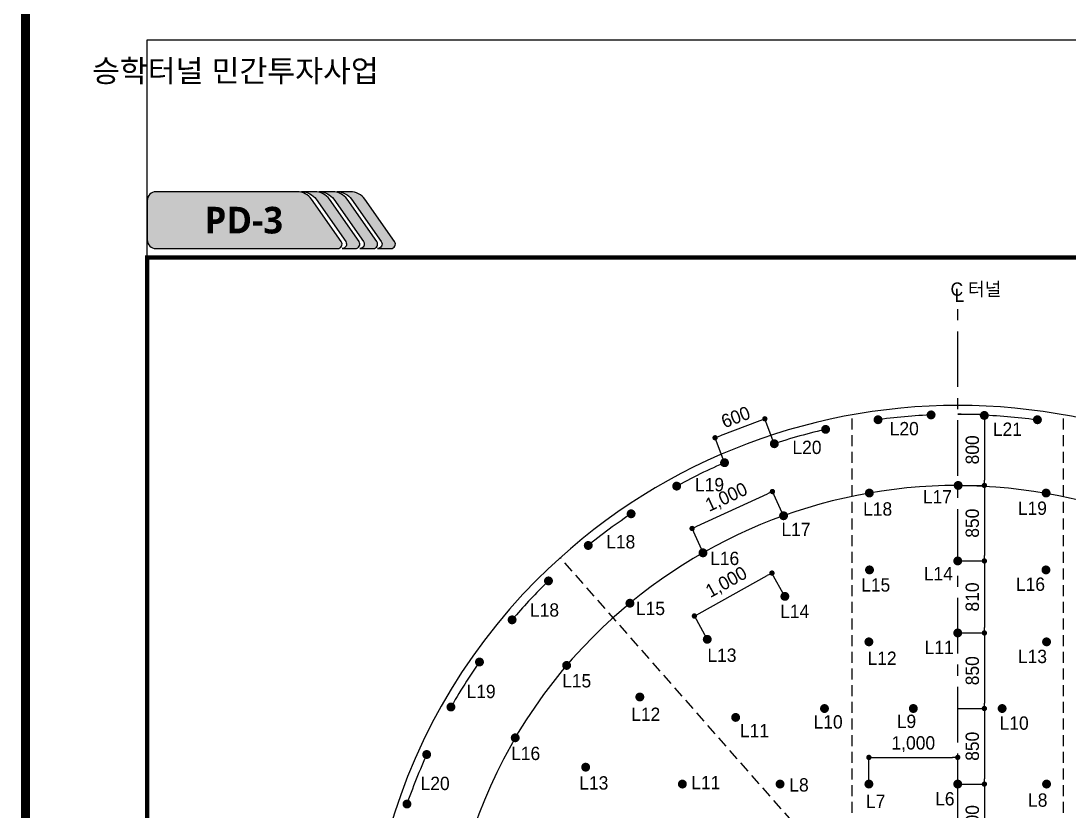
# Model space of a CAD drawing. Extents: x -689 to 317106, y 182884 to 219577.
# Drawn here: x 108056 to 119855, y 202357 to 211245 of the extents above; entities that cross this region are included whole.
import ezdxf
from ezdxf.enums import TextEntityAlignment as Align

# ---------------------------------------------------------------- set-up
doc = ezdxf.new("R2010")
doc.units = 0
doc.header["$LTSCALE"] = 500
doc.header["$MEASUREMENT"] = 0
doc.linetypes.add('A-CENTR01', pattern=[2, 1.25, -0.25, 0.25, -0.25])
doc.linetypes.add('HIDDEN', pattern=[0.375, 0.25, -0.125])
doc.layers.get('DEFPOINTS').update_dxf_attribs({"color": 55})
for name, color, linetype, true_color in [('0-100', 7, 'Continuous', 0x646464), ('0-251', 7, 'Continuous', 0x6e6e6e), ('0-252', 7, 'Continuous', 0xa0a0a0), ('0-253', 7, 'Continuous', 0xcfcfcf)]:
    doc.layers.add(name, color=color, linetype=linetype, true_color=true_color)
doc.layers.add('0-21', color=21, linetype='Continuous', plot=False)
for name, color, linetype in [('A-DIM01', 1, 'Continuous'), ('CS-CNTL', 1, 'A-CENTR01'), ('CS-EXCV', 3, 'CFZ008'), ('CS-TEXT', 7, 'Continuous'), ('CUT-BOD-LIN', 6, 'HIDDEN'), ('CX-BORD-LIN1', 7, 'Continuous'), ('CZ-TEX0', 7, 'Continuous'), ('CZ-TEX1', 7, 'Continuous'), ('CZ-TEX2', 7, 'Continuous'), ('CZ-TEX3', 7, 'Continuous'), ('TU-HOLE-LIN1', 1, 'Continuous'), ('발파공(외곽)', 6, 'Continuous'), ('발파공(전열)', 2, 'Continuous'), ('발파공(확대)', 7, 'Continuous')]:
    doc.layers.add(name, color=color, linetype=linetype)
doc.layers.add('CZ-TEX-255', color=7, linetype='Continuous', lineweight=5, true_color=0xffffff)
doc.styles.get("Standard").update_dxf_attribs({"font": ''})
doc.styles.add('STYLE1', font='')
doc.styles.add('TB_BTXT', font='')
doc.styles.add('TB_TEXT', font='')
doc.styles.add('돋움체', font='')
doc.styles.add('맑은고딕(굵게)', font='malgunbd.ttf')
doc.styles.get('Standard').set_extended_font_data('Dotum')
doc.styles.get('STYLE1').set_extended_font_data('Dotum')
doc.styles.get('TB_BTXT').set_extended_font_data('Dotum')
doc.styles.get('TB_TEXT').set_extended_font_data('Dotum')
doc.styles.get('돋움체').set_extended_font_data('Dotum')
doc.linetypes.add('CFZ008', pattern='A,0.9,-0.2,[106,KHCLINE.shx,S=0.00606,R=180,X=0,Y=0],0.9', length=2)
doc.linetypes.add('E-DIGLN01', pattern='A,0.9,-0.2,[19,kscals.shx,S=0.1,R=180,X=0,Y=0],0.9', length=2)
doc.dimstyles.new('D_50', dxfattribs={"dimscale": 50, "dimtxt": 3, "dimasz": 1.2, "dimexe": 0, "dimexo": 0, "dimgap": 1.2, "dimtad": 1, "dimdec": 0, "dimrnd": 0.0005, "dimdsep": 46, "dimlunit": 6, "dimtxsty": '돋움체', "dimblk": 'DOT', "dimcen": 0.09, "dimclrd": 1, "dimclre": 1, "dimclrt": 1, "dimaunit": 1, "dimadec": 0, "dimazin": 0, "dimtfac": 1, "dimtdec": 0, "dimtix": 1, "dimtmove": 2, "dimatfit": 0, "dimfxl": 1, "dimtvp": 2, "dimtolj": 1, "dimtzin": 0, "dimlwd": -1, "dimlwe": -1, "dimarcsym": 0})

# ---------------------------------------------------------------- blocks, each defined once
blk = doc.blocks.new('_Dot')
at = {"color": 0, "linetype": 'ByBlock', "lineweight": -2}
blk.add_line((-0.5, 0), (-1, 0), dxfattribs=at)
at = {"color": 0, "linetype": 'ByBlock', "const_width": 0.5}
blk.add_lwpolyline([(-0.25, 0, 1), (0.25, 0, 1)], format="xyb", close=True, dxfattribs=at)
blk = doc.blocks.new('*D465')
at = {"layer": 'A-DIM01', "color": 1, "ltscale": 10, "transparency": 16777216}
for p, q in [((118601.5818828861, 206820.3630072789), (118901.5818828832, 206820.3630072789)), ((118901.5818828832, 206760.3630072789), (118901.5818828832, 206080.3630072789)), ((118601.5818828861, 206020.3630072789), (118901.5818828832, 206020.3630072789))]:
    blk.add_line(p, q, dxfattribs=at)
at = {"layer": 'DEFPOINTS', "color": 0, "ltscale": 10, "transparency": 16777216}
for p in [(118601.5818828861, 206820.3630072789), (118601.5818828861, 206020.3630072789), (118901.5818828832, 206020.3630072789)]:
    blk.add_point(p, dxfattribs=at)
at = {"layer": 'A-DIM01', "color": 1, "ltscale": 10, "transparency": 16777216, "xscale": 60, "yscale": 60, "zscale": 60}
for p, rotation in [((118901.5818828832, 206820.3630072789), 90), ((118901.5818828832, 206020.3630072789), 270)]:
    blk.add_blockref('_Dot', p, dxfattribs=dict(at, rotation=rotation))
at = {"layer": 'A-DIM01', "color": 1, "ltscale": 10, "transparency": 16777216, "insert": (118766.4801189755, 206420.3630072788), "char_height": 150, "attachment_point": 5, "rotation": 90, "style": '돋움체'}
blk.add_mtext('\\A1;800', dxfattribs=at)
blk = doc.blocks.new('*D466')
at = {"layer": 'A-DIM01', "color": 1, "ltscale": 10, "transparency": 16777216}
for p, q in [((116374.0577073411, 206748.123590971), (115926.0430381903, 206577.6270744642)), ((116536.8368331948, 206489.0812079781), (116430.134285834, 206769.4641004431)), ((115976.6690070582, 206275.9036725271), (115869.9664596974, 206556.2865649921))]:
    blk.add_line(p, q, dxfattribs=at)
at = {"layer": 'DEFPOINTS', "color": 0, "ltscale": 10, "transparency": 16777216}
for p in [(115869.9664596974, 206556.2865649921), (116536.8368331948, 206489.0812079781), (115976.6690070582, 206275.9036725271)]:
    blk.add_point(p, dxfattribs=at)
at = {"layer": 'A-DIM01', "color": 1, "ltscale": 10, "transparency": 16777216, "xscale": 60, "yscale": 60, "zscale": 60}
for p, rotation in [((116430.134285834, 206769.4641004431), 20.83482891385239), ((115869.9664596974, 206556.2865649921), 200.8348289138523)]:
    blk.add_blockref('_Dot', p, dxfattribs=dict(at, rotation=rotation))
at = {"layer": 'A-DIM01', "color": 1, "ltscale": 10, "transparency": 16777216, "insert": (116101.9980315595, 206789.142743856), "char_height": 150, "attachment_point": 5, "rotation": 20.83482891385237, "style": '돋움체'}
blk.add_mtext('\\A1;600', dxfattribs=at)
blk = doc.blocks.new('*D467')
at = {"layer": 'A-DIM01', "color": 1, "ltscale": 10, "transparency": 16777216}
for p, q in [((115665.9607388921, 205560.7542817461), (116461.1269518086, 205926.430299947)), ((116640.9822594518, 205678.9387479451), (116515.6389928722, 205951.498953263)), ((115736.791964408, 205263.1254231123), (115611.4486978284, 205535.6856284302))]:
    blk.add_line(p, q, dxfattribs=at)
at = {"layer": 'DEFPOINTS', "color": 0, "ltscale": 10, "transparency": 16777216}
for p in [(116515.6389928722, 205951.498953263), (116640.9822594518, 205678.9387479451), (115736.791964408, 205263.1254231123)]:
    blk.add_point(p, dxfattribs=at)
at = {"layer": 'A-DIM01', "color": 1, "ltscale": 10, "transparency": 16777216, "xscale": 60, "yscale": 60, "zscale": 60}
for p, rotation in [((116515.6389928722, 205951.498953263), 24.69645668664112), ((115611.4486978284, 205535.6856284302), 204.6964566866411)]:
    blk.add_blockref('_Dot', p, dxfattribs=dict(at, rotation=rotation))
at = {"layer": 'A-DIM01', "color": 1, "ltscale": 10, "transparency": 16777216, "insert": (116001.0592915628, 205879.4655872291), "char_height": 150, "attachment_point": 5, "rotation": 24.696456686641117, "style": '돋움체'}
blk.add_mtext('\\A1;1,000', dxfattribs=at)
blk = doc.blocks.new('*D468')
at = {"layer": 'A-DIM01', "color": 1, "ltscale": 10, "transparency": 16777216}
for p, q in [((118601.5818828861, 206020.3630072789), (118901.5818828818, 206020.3630072789)), ((118901.5818828818, 205960.3630072789), (118901.5818828818, 205230.3630072789)), ((118601.5818828861, 205170.3630072789), (118901.5818828818, 205170.3630072789))]:
    blk.add_line(p, q, dxfattribs=at)
at = {"layer": 'DEFPOINTS', "color": 0, "ltscale": 10, "transparency": 16777216}
for p in [(118601.5818828861, 206020.3630072789), (118601.5818828861, 205170.3630072789), (118901.5818828818, 205170.3630072789)]:
    blk.add_point(p, dxfattribs=at)
at = {"layer": 'A-DIM01', "color": 1, "ltscale": 10, "transparency": 16777216, "xscale": 60, "yscale": 60, "zscale": 60}
for p, rotation in [((118901.5818828818, 206020.3630072789), 90), ((118901.5818828818, 205170.3630072789), 270)]:
    blk.add_blockref('_Dot', p, dxfattribs=dict(at, rotation=rotation))
at = {"layer": 'A-DIM01', "color": 1, "ltscale": 10, "transparency": 16777216, "insert": (118766.4801189741, 205595.3630072788), "char_height": 150, "attachment_point": 5, "rotation": 90, "style": '돋움체'}
blk.add_mtext('\\A1;850', dxfattribs=at)
blk = doc.blocks.new('*D469')
at = {"layer": 'A-DIM01', "color": 1, "ltscale": 10, "transparency": 16777216}
for p, q in [((118601.5818828861, 204360.3619843663), (118901.5818828776, 204360.3619843663)), ((118901.5818828776, 204300.3619843663), (118901.5818828776, 203570.3630072791)), ((118601.5818828861, 203510.3630072791), (118901.5818828776, 203510.3630072791))]:
    blk.add_line(p, q, dxfattribs=at)
at = {"layer": 'DEFPOINTS', "color": 0, "ltscale": 10, "transparency": 16777216}
for p in [(118601.5818828861, 204360.3619843663), (118601.5818828861, 203510.3630072791), (118901.5818828776, 203510.3630072791)]:
    blk.add_point(p, dxfattribs=at)
at = {"layer": 'A-DIM01', "color": 1, "ltscale": 10, "transparency": 16777216, "xscale": 60, "yscale": 60, "zscale": 60}
for p, rotation in [((118901.5818828776, 204360.3619843663), 90), ((118901.5818828776, 203510.3630072791), 270)]:
    blk.add_blockref('_Dot', p, dxfattribs=dict(at, rotation=rotation))
at = {"layer": 'A-DIM01', "color": 1, "ltscale": 10, "transparency": 16777216, "insert": (118766.4801189699, 203935.3624958226), "char_height": 150, "attachment_point": 5, "rotation": 90, "style": '돋움체'}
blk.add_mtext('\\A1;850', dxfattribs=at)
blk = doc.blocks.new('*D470')
at = {"layer": 'A-DIM01', "color": 1, "ltscale": 10, "transparency": 16777216}
for p, q in [((118601.5818828861, 203510.3630072791), (118901.58188288, 203510.3630072791)), ((118901.58188288, 203450.3630072791), (118901.58188288, 202720.3630072793)), ((118601.5818828861, 202660.3630072793), (118901.58188288, 202660.3630072793))]:
    blk.add_line(p, q, dxfattribs=at)
at = {"layer": 'DEFPOINTS', "color": 0, "ltscale": 10, "transparency": 16777216}
for p in [(118601.5818828861, 203510.3630072791), (118601.5818828861, 202660.3630072793), (118901.58188288, 202660.3630072793)]:
    blk.add_point(p, dxfattribs=at)
at = {"layer": 'A-DIM01', "color": 1, "ltscale": 10, "transparency": 16777216, "xscale": 60, "yscale": 60, "zscale": 60}
for p, rotation in [((118901.58188288, 203510.3630072791), 90), ((118901.58188288, 202660.3630072793), 270)]:
    blk.add_blockref('_Dot', p, dxfattribs=dict(at, rotation=rotation))
at = {"layer": 'A-DIM01', "color": 1, "ltscale": 10, "transparency": 16777216, "insert": (118766.4801189722, 203085.3630072791), "char_height": 150, "attachment_point": 5, "rotation": 90, "style": '돋움체'}
blk.add_mtext('\\A1;850', dxfattribs=at)
blk = doc.blocks.new('*D471')
at = {"layer": 'A-DIM01', "color": 1, "ltscale": 10, "transparency": 16777216}
for p, q in [((118601.5818828861, 202660.3630072793), (118901.5818828823, 202660.3630072793)), ((118901.5818828823, 202600.3630072793), (118901.5818828823, 201920.3630072793)), ((118601.5818828861, 201860.3630072793), (118901.5818828823, 201860.3630072793))]:
    blk.add_line(p, q, dxfattribs=at)
at = {"layer": 'DEFPOINTS', "color": 0, "ltscale": 10, "transparency": 16777216}
for p in [(118601.5818828861, 202660.3630072793), (118601.5818828861, 201860.3630072793), (118901.5818828823, 201860.3630072793)]:
    blk.add_point(p, dxfattribs=at)
at = {"layer": 'A-DIM01', "color": 1, "ltscale": 10, "transparency": 16777216, "xscale": 60, "yscale": 60, "zscale": 60}
for p, rotation in [((118901.5818828823, 202660.3630072793), 90), ((118901.5818828823, 201860.3630072793), 270)]:
    blk.add_blockref('_Dot', p, dxfattribs=dict(at, rotation=rotation))
at = {"layer": 'A-DIM01', "color": 1, "ltscale": 10, "transparency": 16777216, "insert": (118766.4801189746, 202260.3630072792), "char_height": 150, "attachment_point": 5, "rotation": 90, "style": '돋움체'}
blk.add_mtext('\\A1;800', dxfattribs=at)
blk = doc.blocks.new('sb')
at = {"layer": '발파공(확대)', "color": 0, "const_width": 50, "flags": 128}
blk.add_lwpolyline([(13.78318005963229, 20.85722770275243, 1), (-13.78318005957408, -20.8572277027597, 1)], format="xyb", close=True, dxfattribs=at)
blk = doc.blocks.new('*D473')
at = {"layer": 'A-DIM01', "color": 1, "ltscale": 10, "transparency": 16777216}
for p, q in [((117601.5818828861, 202660.3630072787), (117601.5818828861, 202960.3630072787)), ((117661.5818828861, 202960.3630072787), (118541.5818828861, 202960.3630072787)), ((118601.5818828861, 202660.3630072787), (118601.5818828861, 202960.3630072787))]:
    blk.add_line(p, q, dxfattribs=at)
at = {"layer": 'DEFPOINTS', "color": 0, "ltscale": 10, "transparency": 16777216}
for p in [(118601.5818828861, 202960.3630072787), (117601.5818828861, 202660.3630072787), (118601.5818828861, 202660.3630072787)]:
    blk.add_point(p, dxfattribs=at)
at = {"layer": 'A-DIM01', "color": 1, "ltscale": 10, "transparency": 16777216, "xscale": 60, "yscale": 60, "zscale": 60, "rotation": 180}
blk.add_blockref('_Dot', (117601.5818828861, 202960.3630072787), dxfattribs=at)
at = {"layer": 'A-DIM01', "color": 1, "ltscale": 10, "transparency": 16777216, "xscale": 60, "yscale": 60, "zscale": 60}
blk.add_blockref('_Dot', (118601.5818828861, 202960.3630072787), dxfattribs=at)
at = {"layer": 'A-DIM01', "color": 1, "ltscale": 10, "transparency": 16777216, "insert": (118101.5818828861, 203109.9152460847), "char_height": 150, "attachment_point": 5, "style": '돋움체'}
blk.add_mtext('\\A1;1,000', dxfattribs=at)
blk = doc.blocks.new('cb')
at = {"layer": '발파공(외곽)', "lineweight": 0, "const_width": 49.99999999999999}
blk.add_lwpolyline([(-16.54037362313829, 18.74609400401823, 1), (16.54037362313829, -18.74609400401823, 1)], format="xyb", close=True, dxfattribs=at)
blk = doc.blocks.new('jb')
at = {"layer": '발파공(전열)', "const_width": 50, "flags": 128}
blk.add_lwpolyline([(13.78318005963229, 20.85722770277061, 1), (-13.78318005963229, -20.85722770274151, 1)], format="xyb", close=True, dxfattribs=at)
blk = doc.blocks.new('*D506')
at = {"layer": 'A-DIM01', "color": 1, "ltscale": 10, "transparency": 16777216}
for p, q in [((115689.2821289125, 204580.2718832541), (116457.926723347, 205005.2389535059)), ((116655.555652752, 204771.7893674028), (116510.4357256624, 205034.2700519321)), ((115781.8930536867, 204288.7601002984), (115636.7731265971, 204551.2407848278))]:
    blk.add_line(p, q, dxfattribs=at)
at = {"layer": 'DEFPOINTS', "color": 0, "ltscale": 10, "transparency": 16777216}
for p in [(116510.4357256624, 205034.2700519321), (116655.555652752, 204771.7893674028), (115781.8930536867, 204288.7601002984)]:
    blk.add_point(p, dxfattribs=at)
at = {"layer": 'A-DIM01', "color": 1, "ltscale": 10, "transparency": 16777216, "xscale": 60, "yscale": 60, "zscale": 60}
for p, rotation in [((116510.4357256624, 205034.2700519321), 28.93726238033472), ((115636.7731265971, 204551.2407848278), 208.9372623803347)]:
    blk.add_blockref('_Dot', p, dxfattribs=dict(at, rotation=rotation))
at = {"layer": 'A-DIM01', "color": 1, "ltscale": 10, "transparency": 16777216, "insert": (116001.2433300524, 204923.6360659424), "char_height": 150, "attachment_point": 5, "rotation": 28.93726238033472, "style": '돋움체'}
blk.add_mtext('\\A1;1,000', dxfattribs=at)
blk = doc.blocks.new('*D507')
at = {"layer": 'A-DIM01', "color": 1, "ltscale": 10, "transparency": 16777216}
for p, q in [((118601.5818828861, 205170.3630072791), (118901.5818828748, 205170.3630072791)), ((118901.5818828748, 205110.3630072791), (118901.5818828748, 204420.3619843663)), ((118601.5818828861, 204360.3619843663), (118901.5818828748, 204360.3619843663))]:
    blk.add_line(p, q, dxfattribs=at)
at = {"layer": 'DEFPOINTS', "color": 0, "ltscale": 10, "transparency": 16777216}
for p in [(118601.5818828861, 205170.3630072791), (118601.5818828861, 204360.3619843663), (118901.5818828748, 204360.3619843663)]:
    blk.add_point(p, dxfattribs=at)
at = {"layer": 'A-DIM01', "color": 1, "ltscale": 10, "transparency": 16777216, "xscale": 60, "yscale": 60, "zscale": 60}
for p, rotation in [((118901.5818828748, 205170.3630072791), 90), ((118901.5818828748, 204360.3619843663), 270)]:
    blk.add_blockref('_Dot', p, dxfattribs=dict(at, rotation=rotation))
at = {"layer": 'A-DIM01', "color": 1, "ltscale": 10, "transparency": 16777216, "insert": (118766.4801189671, 204765.3624958226), "char_height": 150, "attachment_point": 5, "rotation": 90, "style": '돋움체'}
blk.add_mtext('\\A1;810', dxfattribs=at)
blk = doc.blocks.new('장식')
at = {"layer": '0-251'}
h = blk.add_hatch(color=256, dxfattribs=at)
edge = h.paths.add_edge_path()
edge.add_arc((-2.700284440493306e-12, -4.000000000000031), 4.000000000000031, 34.99999999997942, 89.99999999996129, ccw=False)
edge.add_line((3.276608177154117, -1.705694254597006), (9.94983333648122, -11.2360474644388))
edge.add_arc((9.130681292192039, -11.80962390078957), 1.000000000000001, -89.99999999999028, 34.99999999998113, ccw=False)
edge.add_line((9.130681292192207, -12.80962390078957), (12.13068129219175, -12.80962390078946))
edge.add_arc((12.13068129219215, -11.80962390078946), 1, 269.9999999999771, 394.9999999999811)
edge.add_line((12.94983333648133, -11.23604746443868), (6.27660817715423, -1.705694254596892))
edge.add_arc((2.999999999997414, -3.999999999999917), 4.000000000000031, 34.99999999997942, 89.99999999996132)
edge.add_line((3.000000000000114, 1.13686837721616e-13), (0, 0))
at = {"layer": '0-252'}
h = blk.add_hatch(color=256, dxfattribs=at)
edge = h.paths.add_edge_path()
edge.add_arc((3.999999999997414, -3.999999999999804), 4.000000000000031, 34.99999999997942, 89.99999999996129, ccw=False)
edge.add_line((7.27660817715423, -1.705694254596779), (13.94983333648133, -11.23604746443857))
edge.add_arc((13.13068129219215, -11.80962390078935), 1.000000000000001, -89.99999999999028, 34.99999999998113, ccw=False)
edge.add_line((13.13068129219232, -12.80962390078935), (16.13068129219187, -12.80962390078923))
edge.add_arc((16.13068129219227, -11.80962390078923), 1, 269.999999999977, 394.9999999999812)
edge.add_line((16.94983333648145, -11.23604746443846), (10.27660817715434, -1.705694254596665))
edge.add_arc((6.999999999997527, -3.99999999999969), 4.000000000000031, 34.99999999997942, 89.99999999996132)
edge.add_line((7.000000000000227, 3.410605131648481e-13), (4.000000000000114, 2.273736754432321e-13))
at = {"layer": '0-253'}
h = blk.add_hatch(color=256, dxfattribs=at)
edge = h.paths.add_edge_path()
edge.add_arc((7.999999999997527, -3.999999999999576), 4.000000000000031, 34.99999999997942, 89.99999999996129, ccw=False)
edge.add_line((11.27660817715434, -1.705694254596551), (17.94983333648145, -11.23604746443834))
edge.add_arc((17.13068129219227, -11.80962390078912), 0.9999999999999992, -89.99999999999051, 34.999999999981185, ccw=False)
edge.add_line((17.13068129219243, -12.80962390078912), (20.13068129219198, -12.80962390078901))
edge.add_arc((20.13068129219238, -11.80962390078901), 1, 269.999999999977, 394.9999999999812)
edge.add_line((20.94983333648156, -11.23604746443823), (14.27660817715446, -1.705694254596438))
edge.add_arc((10.99999999999764, -3.999999999999463), 4.000000000000031, 34.99999999997942, 89.99999999996132)
edge.add_line((11.00000000000034, 5.684341886080801e-13), (8.000000000000227, 4.547473508864641e-13))
at = {"layer": '0-21', "flags": 128}
for points in [[(0, 0, -0.2446984432289507), (3.276608177154117, -1.705694254597006), (9.94983333648122, -11.2360474644388, -0.6068148963144262), (9.130681292192207, -12.80962390078957), (12.13068129219175, -12.80962390078957, 0.6068148963146206), (12.94983333648133, -11.23604746443868), (6.27660817715423, -1.705694254596892, 0.2446984432289507), (3.000000000000114, 1.13686837721616e-13)], [(4.000000000000114, 2.273736754432321e-13, -0.2446984432289507), (7.27660817715423, -1.705694254596779), (13.94983333648133, -11.23604746443857, -0.6068148963144262), (13.13068129219232, -12.80962390078935), (16.13068129219187, -12.80962390078935, 0.6068148963146206), (16.94983333648145, -11.23604746443846), (10.27660817715434, -1.705694254596665, 0.2446984432289507), (7.000000000000227, 3.410605131648481e-13)], [(8.000000000000227, 4.547473508864641e-13, -0.2446984432289507), (11.27660817715434, -1.705694254596551), (17.94983333648145, -11.23604746443834, -0.6068148963144262), (17.13068129219243, -12.80962390078912), (20.13068129219198, -12.80962390078912, 0.6068148963146206), (20.94983333648156, -11.23604746443823), (14.27660817715446, -1.705694254596438, 0.2446984432289507), (11.00000000000034, 5.684341886080801e-13)]]:
    blk.add_lwpolyline(points, format="xyb", close=True, dxfattribs=at)
blk = doc.blocks.new('CXBLKA1')
at = {"layer": 'CX-BORD-LIN1', "color": 7, "const_width": 1.999999999999979}
blk.add_lwpolyline([(820.9999999999914, 19.99999999999977), (24.99999999999977, 19.99999999999977), (24.99999999999977, 573.9999999999941), (820.9999999999914, 573.9999999999941)], close=True, dxfattribs=at)
at = {"layer": 'CZ-TEX0', "color": 7, "style": 'TB_BTXT'}
blk.add_attdef('UD_TITLE', text='', height=9.999999999999895, dxfattribs=at).set_placement((422.9999999999955, 552.9999999999941), align=Align.MIDDLE_CENTER)
at = {"layer": 'CZ-TEX1', "color": 7, "style": 'TB_BTXT'}
blk.add_attdef('PI_CNAME', text='', height=4.999999999999948, dxfattribs=at).set_placement((39.99999999999955, 551.9999999999941), align=Align.BOTTOM_LEFT)
blk.add_attdef('UD_SUBTITLE', text='', height=6.999999999999926, dxfattribs=at).set_placement((422.9999999999955, 537.9999999999943), align=Align.MIDDLE_CENTER)
at = {"layer": 'CZ-TEX2', "color": 7}
for tag, height, style, p in [('UD_CDNAME', 3.999999999999958, 'TB_BTXT', (41.99999999999955, 543.9999999999941)), ('DA_STDNAME', 2.999999999999968, 'TB_TEXT', (783.4937835419117, 13.49999999999989))]:
    blk.add_attdef(tag, text='', height=height, dxfattribs=dict(at, style=style)).set_placement(p, align=Align.BOTTOM_LEFT)
at = {"layer": 'CZ-TEX2', "color": 7, "style": 'TB_TEXT'}
for tag, height, p in [('DC_RDATE4', 3.499999999999963, (352.9999999999961, 52.49999999999943)), ('DC_RAPP4', 3.499999999999963, (501.5575275218362, 52.49999999999943)), ('DC_RCHK4', 3.499999999999963, (542.3612466057737, 52.49999999999943)), ('DC_RDGN4', 3.499999999999963, (582.3612466057732, 52.49999999999943)), ('PI_TITLE', 4.499999999999952, (242.9999999999975, 49.99999999999943)), ('DC_RNUM4', 2.999999999999968, (319.9999999999966, 51.99999999999943)), ('UD_CDIST', 4.499999999999952, (675.999999999993, 49.99999999999943)), ('FI_NAME', 4.499999999999952, (779.9999999999918, 50.99999999999943)), ('DC_RDATE3', 3.499999999999963, (352.9999999999961, 45.39999999999952)), ('DC_RAPP3', 3.499999999999963, (501.5575275218362, 45.39999999999952)), ('DC_RCHK3', 3.499999999999963, (542.3612466057737, 45.39999999999952)), ('DC_RDGN3', 3.499999999999963, (582.3612466057732, 45.39999999999952)), ('DC_RNUM3', 2.999999999999968, (319.9999999999966, 44.99999999999955)), ('DI_TITLE', 4.499999999999952, (779.9999999999918, 43.99999999999955)), ('PI_CDNAME', 4.499999999999952, (242.9999999999975, 37.99999999999955)), ('DC_RDATE2', 3.499999999999963, (352.9999999999961, 38.49999999999955)), ('DC_RAPP2', 3.499999999999963, (501.5575275218362, 38.49999999999955)), ('DC_RCHK2', 3.499999999999963, (542.3612466057737, 38.49999999999955)), ('DC_RDGN2', 3.499999999999963, (582.3612466057732, 38.49999999999955)), ('DA_HSCALE', 4.499999999999952, (658.499999999993, 37.99999999999955)), ('DA_VSCALE', 4.499999999999952, (692.9999999999927, 37.99999999999955)), ('DC_RNUM2', 2.999999999999968, (319.9999999999966, 37.99999999999955)), ('DI_SUBTITLE', 3.499999999999963, (779.9999999999918, 36.99999999999966)), ('DC_RDATE1', 3.499999999999963, (352.9999999999961, 31.49999999999966)), ('DC_RAPP1', 3.499999999999963, (501.5575275218362, 31.49999999999966)), ('DC_RCHK1', 3.499999999999963, (542.3612466057737, 31.49999999999966)), ('DC_RDGN1', 3.499999999999963, (582.3612466057732, 31.49999999999966)), ('DC_RNUM1', 2.999999999999968, (319.9999999999966, 30.99999999999966)), ('PA_CCLASS', 4.499999999999952, (203.999999999998, 26.49999999999977)), ('PI_STAGE', 4.499999999999952, (282.999999999997, 26.49999999999977)), ('DI_DRWNO', 4.499999999999952, (675.999999999993, 26.49999999999977)), ('DA_PAGENO', 4.499999999999952, (779.9999999999918, 26.49999999999977))]:
    blk.add_attdef(tag, text='', height=height, dxfattribs=at).set_placement(p, align=Align.MIDDLE_CENTER)
for tag, p in [('DC_RDES4', (376.9999999999961, 52.49999999999943)), ('DC_RDES3', (376.9999999999961, 45.39999999999952)), ('DC_RDES2', (376.9999999999961, 38.49999999999955)), ('DC_RDES1', (377.0347148800176, 31.49999999999966))]:
    blk.add_attdef(tag, text='', height=3.499999999999963, dxfattribs=at).set_placement(p, align=Align.MIDDLE_LEFT)
at = {"layer": 'CZ-TEX3', "color": 7, "style": 'TB_TEXT', "flags": 1}
for tag, p in [('PI_ID', (23.99999999999977, 15.99999999999989)), ('PI_CCODE', (30.99999999999966, 15.99999999999989)), ('PA_DSDATE', (46.99999999999955, 15.99999999999989)), ('PA_DEDATE', (63.99999999999932, 15.99999999999989)), ('PA_CSDATE', (80.99999999999909, 15.99999999999989)), ('PA_CEDATE', (97.99999999999898, 15.99999999999989)), ('PA_CFDATE', (113.9999999999987, 15.99999999999989)), ('EI_ENAME', (131.9999999999986, 15.99999999999989)), ('EI_DEPT', (145.9999999999984, 15.99999999999989)), ('EI_PERSON', (157.9999999999984, 15.99999999999989)), ('EI_EMAIL', (173.9999999999982, 15.99999999999989)), ('CI_CATEG', (188.999999999998, 15.99999999999989)), ('CI_ROLE', (203.999999999998, 15.99999999999989)), ('CI_ONAME', (215.9999999999978, 15.99999999999989)), ('CI_ADDR', (231.9999999999975, 15.99999999999989)), ('CI_TEL', (245.9999999999975, 15.99999999999989)), ('CI_FAX', (256.9999999999973, 15.99999999999989)), ('CI_HPADDR', (269.999999999997, 15.99999999999989)), ('CI_CODE', (286.999999999997, 15.99999999999989)), ('CI_DEPT', (299.9999999999968, 15.99999999999989)), ('CI_PERSON', (311.9999999999966, 15.99999999999989)), ('CI_EMAIL', (328.9999999999966, 15.99999999999989)), ('CI_PROLE', (341.9999999999964, 15.99999999999989)), ('DI_MANCODE', (356.9999999999961, 15.99999999999989)), ('DI_CATEG', (376.9999999999961, 15.99999999999989)), ('DI_LDATE', (391.9999999999959, 15.99999999999989)), ('DI_PCLASS', (406.9999999999957, 15.99999999999989)), ('DI_MMCLASS', (423.9999999999955, 15.99999999999989)), ('DI_MSCLASS', (442.9999999999952, 15.99999999999989)), ('DI_ECLASS', (461.9999999999952, 15.99999999999989)), ('DI_FNAME', (477.999999999995, 15.99999999999989)), ('DC_ONAME', (492.9999999999948, 15.99999999999989)), ('DC_NNAME', (509.9999999999945, 15.99999999999989)), ('FI_CODE', (528.9999999999943, 15.99999999999989)), ('FI_CLASS', (544.9999999999943, 15.99999999999989)), ('FI_ICODE1', (562.9999999999941, 15.99999999999989)), ('FI_ICODE2', (580.9999999999939, 15.99999999999989)), ('------------', (596.9999999999939, 15.99999999999989))]:
    blk.add_attdef(tag, p, '', height=1.999999999999979, dxfattribs=at)

msp = doc.modelspace()

# ---------------------------------------------------------------- hatches: boundary and pattern name
at = {"layer": '0-100'}
h = msp.add_hatch(color=256, dxfattribs=at)
edge = h.paths.add_edge_path()
edge.add_arc((111620.5723895267, 208734.3069835058), 49.99999999871943, 269.9999999995081, 394.999999999506)
edge.add_line((111661.5299917403, 208762.9858053222), (111327.8687337879, 209239.5034657948))
edge.add_arc((111164.038324936, 209124.7881785278), 199.9999999932487, 35.00000000023111, 90.00000000021262)
edge.add_line((111164.0383249353, 209324.788178521), (109576.5818828823, 209324.7881785248))
edge.add_arc((109576.5818828813, 209224.7881785277), 99.99999999708962, 89.99999999940594, 179.9999999995331)
edge.add_line((109476.5818828842, 209224.7881785285), (109476.5818828861, 208784.3069835052))
edge.add_arc((109576.5818828815, 208784.3069835062), 99.99999999543434, 180.0000000005836, 270.0000000004815)
edge.add_line((109576.5818828823, 208684.3069835108), (111620.5723895262, 208684.3069835071))

# ---------------------------------------------------------------- linework, layer by layer
at = {"layer": '0-21', "flags": 128}
msp.add_lwpolyline([(111620.5723895262, 208684.3069835071, 0.6068148963146206), (111661.5299917403, 208762.9858053222), (111327.8687337879, 209239.5034657948, 0.2446984432289432), (111164.0383249353, 209324.788178521), (109576.5818828823, 209324.7881785248, 0.414213562373723), (109476.5818828842, 209224.7881785285), (109476.5818828861, 208784.3069835052, 0.414213562372556), (109576.5818828823, 208684.3069835108)], format="xyb", close=True, dxfattribs=at)
at = {"layer": '0-251', "const_width": 50}
msp.add_lwpolyline([(127726.5818828861, 186134.3069836076), (109476.5818827589, 186134.3069837013), (109476.5818828735, 208584.3069835127), (127726.5818828736, 208584.3069835126), (127726.5818828856, 186134.3069836076)], dxfattribs=at)
at = {"layer": 'CS-CNTL', "linetype": 'A-CENTR01'}
msp.add_line((118601.5818828861, 198128.7435482506), (118601.5818828861, 208034.0797458639), dxfattribs=at)
at = {"layer": 'CS-EXCV', "linetype": 'E-DIGLN01', "flags": 128}
msp.add_lwpolyline([(124909.6880257744, 198237.3230072661, 0.2853017142803464), (123339.1973168114, 204957.9784412539, 0.4142135623707592), (113863.9664489496, 204957.9784412418, 0.2777545720606734), (112237.2734839934, 198411.4030072548, 0.2777545720606734)], format="xyb", dxfattribs=at)
at = {"layer": 'CUT-BOD-LIN'}
for p, q in [((117412.6834448883, 201960.3630072787), (117412.6834448883, 206814.0357701726)), ((119790.4803207968, 201960.3630072617), (119790.4803208662, 206814.0357701556)), ((116985.8757433346, 201960.3630072792), (114127.8706859643, 205207.9383828031))]:
    msp.add_line(p, q, dxfattribs=at)
at = {"layer": 'DEFPOINTS'}
msp.add_line((109476.5818828861, 208584.3069835127), (127726.5818828861, 208584.3069835127), dxfattribs=at)
for points in [[(109476.5818828861, 211034.306983942), (147526.5818828861, 211034.306983942), (147526.5818828861, 186134.306983942), (109476.5818827589, 186134.3069841246)], [(109476.5818828736, 208584.3069835127), (127726.5818828736, 208584.3069835127), (127726.5818828861, 196184.3069835127), (109476.5818828861, 196184.3069835127)]]:
    msp.add_lwpolyline(points, close=True, dxfattribs=at)
for points in [[(118601.5818828861, 206020.363007279, 0.1989123673789345), (114500.3625520155, 204321.5823381723, 0.2473158653980835), (112944.0681903278, 199299.3395469811, 0.2473158653980835)], [(118601.5818828861, 206020.363007279, -0.1989123673789345), (122702.8012137566, 204321.5823381723, -0.2473158653980835), (124259.0955754443, 199299.3395469811, -0.2473158653980835)]]:
    msp.add_lwpolyline(points, format="xyb", dxfattribs=at)
at = {"layer": 'TU-HOLE-LIN1'}
for points in [[(118326.6614626711, 206814.6346700593, 0.02462618962064373), (117679.6071060136, 206755.6489620638, 0.02462618962064373)], [(118925.7121362667, 206812.3990796044, 0.01228321949878117), (118601.5818828861, 206820.363007279)], [(118876.5023031011, 206814.6346700593, -0.02462618962064373), (119523.5566597585, 206755.6489620638, -0.02462618962064373)], [(117138.8295349315, 206656.2277952117, 0.02462618962064888), (116513.1065435903, 206481.2152461639)], [(115999.2199928075, 206285.6505184412, 0.02462618962062509), (115415.4565034732, 206000.3807465819)], [(114945.4022108218, 205715.1196175011, 0.02462618962066424), (114422.8430861867, 205328.9970780419)], [(114012.1172765698, 204963.4437178898, 0.004114716151656266), (113934.6771270679, 204887.267763123, 0.02101909372622631), (113568.400634834, 204488.8298545755)], [(113231.8832500064, 204054.0055274531, 0.02523827710679879), (112883.7557432642, 203505.4175881812)], [(112633.6186786298, 203015.7773175278, 0.02523827710678344), (112393.1481978245, 202412.1918339996)]]:
    msp.add_lwpolyline(points, format="xyb", dxfattribs=at)

# ---------------------------------------------------------------- block references
ref = msp.add_blockref('CXBLKA1', (106855.6471062703, 182884.3069839423), dxfattribs=dict(xscale=50, yscale=50, zscale=50))
ref.add_attrib('PI_CNAME', '승학터널 민간투자사업', dxfattribs={"layer": 'CZ-TEX1', "height": 249.99999999, "style": 'TB_BTXT'}).set_placement((108855.6471061902, 210484.3069828378), align=Align.BOTTOM_LEFT)
at = {"xscale": 50, "yscale": 50, "zscale": 50}
msp.add_blockref('장식', (111214.0383249334, 209324.788178521), dxfattribs=at)
at = {"layer": '발파공(외곽)'}
for p, rotation in [((118301.6851779995, 206813.5459993094), 182.6043536142309), ((117704.3685469156, 206759.0944002754), 187.813060842693), ((117114.4617967461, 206650.6409055815), 193.0217680711552), ((116536.8368331948, 206489.0812079782), 198.2304752996173), ((115976.264129484, 206275.7495922687), 203.4391825280793), ((115437.3733280985, 206012.4079157555), 208.6478897565414), ((114924.6150056221, 205701.2310574607), 213.8565969850034), ((114442.2239164383, 205344.7889562951), 219.0653042134656), ((113994.1840188573, 204946.0253865166), 224.2740114419277), ((113584.5686150747, 204507.8980588683), 229.5940905628377), ((113217.4799290685, 204033.5716255748), 234.932206666541), ((112896.1112952339, 203527.1509803581), 240.2703227702441), ((112623.2502469858, 202993.0287873504), 245.6084388739473), ((112401.2635656772, 202435.8379923476), 250.9465549776505)]:
    msp.add_blockref('cb', p, dxfattribs=dict(at, rotation=rotation))
at = {"layer": '발파공(외곽)', "xscale": -1}
for p, rotation in [((118901.2075539459, 206807.4467624413), 175.0201212538203), ((119498.7952188565, 206759.0944002754), 172.1869391573069)]:
    msp.add_blockref('cb', p, dxfattribs=dict(at, rotation=rotation))
at = {"layer": '발파공(전열)'}
for p, rotation in [((118606.4125875965, 206020.3630072787), 201.8088078731377), ((117606.5289435568, 205934.3694517916), 189.8785826746693), ((116640.9822594518, 205678.9387479451), 199.7571653493387), ((115733.5731382798, 205261.6451696722), 209.6357480240081), ((114911.2089374936, 204694.8627026545), 219.5143306986776), ((114198.6343482024, 203995.0743856152), 229.5175350293515), ((113620.0683042951, 203181.0447041309), 239.6763611841526)]:
    msp.add_blockref('jb', p, dxfattribs=dict(at, rotation=rotation))
at = {"layer": '발파공(전열)', "xscale": -1, "rotation": 170.1214173253306}
msp.add_blockref('jb', (119596.6348222154, 205934.3694517916), dxfattribs=at)
at = {"layer": '발파공(확대)'}
for p, rotation in [((118601.5818828861, 205170.363007279), 191.6930162271545), ((117608.3700430989, 205069.6959759775), 191.5749049521378), ((116655.555652752, 204771.7893674028), 203.1498099042756), ((118601.5818828861, 204360.3619843662), 259.9475993205837), ((115781.8930536867, 204288.7601002984), 214.7247148564134), ((117601.5818828861, 204260.3619843662), 259.9475993205837), ((115022.9477387792, 203640.2250783014), 226.3430309086576), ((117101.5818828861, 203510.3630072785), 259.9475993205837), ((118101.5818828861, 203510.3630072785), 259.9475993205837), ((116101.5818828861, 203410.3630072785), 259.9475993205837), ((114412.8587695476, 202850.1841259772), 238.3045715168161), ((115501.5818828861, 202660.3630072787), 259.9475993205837), ((116601.5818828861, 202660.3630072787), 259.9475993205837), ((117601.5818828861, 202660.3630072787), 259.9475993205837), ((118601.5818828861, 202660.3630072787), 259.9475993205837)]:
    msp.add_blockref('sb', p, dxfattribs=dict(at, rotation=rotation))
at = {"layer": '발파공(확대)', "xscale": -1}
for p, rotation in [((119594.7937226733, 205069.6959759775), 168.4250950478623), ((119601.5818828861, 204260.3619843662), 100.0524006794162), ((119101.5818828861, 203510.3630072785), 100.0524006794162), ((119601.5818828861, 202660.3630072787), 100.0524006794162)]:
    msp.add_blockref('sb', p, dxfattribs=dict(at, rotation=rotation))

# ---------------------------------------------------------------- texts
at = {"layer": 'CS-TEXT'}
for s, p in [('C 터널', (118520.8317150906, 208153.5137605426)), ('L', (118564.9549324759, 208084.8805691435))]:
    msp.add_text(s, height=150, dxfattribs=at).set_placement(p)
at = {"layer": 'CZ-TEX-255', "lineweight": 18, "style": '맑은고딕(굵게)'}
msp.add_text('PD-3', height=299.9999999879939, dxfattribs=at).set_placement((110564.8689854964, 209004.5475810178), align=Align.MIDDLE_CENTER)
at = {"layer": 'CZ-TEX2', "style": 'STYLE1'}
for s, p in [('L20', (117836.0149203953, 206583.9148743219, 3.276820624335934e-08)), ('L21', (118996.9991307607, 206577.5410754519, 3.276820624335934e-08)), ('L20', (116740.721501457, 206373.6163707844, 3.276820624335934e-08)), ('L19', (115643.5109588825, 205953.8223464113, 3.276820624335934e-08)), ('L17', (118208.7312689926, 205816.8746331768, 3.276820624335934e-08)), ('L18', (117536.073191503, 205680.4602675513, 3.276820624335934e-08)), ('L19', (119278.2364658182, 205688.910410367, 3.276820624335934e-08)), ('L17', (116616.7654668376, 205449.8771693577, 3.276820624335934e-08)), ('L18', (114643.9560851962, 205311.1721295247, 3.276820624335934e-08)), ('L16', (115814.1730213896, 205124.4682132901, 3.276820624335934e-08)), ('L14', (118219.5864778077, 204952.5032942992, 3.276820624335934e-08)), ('L15', (117514.303235087, 204825.6951830383, 3.276820624335934e-08)), ('L16', (119256.4665094022, 204834.145325854, 3.276820624335934e-08)), ('L18', (113786.1705300072, 204543.8218947703, 3.276820624335934e-08)), ('L15', (114978.8765597911, 204561.4439138634, 3.276820624335934e-08)), ('L14', (116602.2986731207, 204528.862217509, 3.276820624335934e-08)), ('L11', (118229.1178813599, 204123.4232204946, 3.276820624335934e-08)), ('L13', (115783.575241114, 204035.3929093732, 3.276820624335934e-08)), ('L12', (117586.3227975033, 204000.8095931526, 3.276820624335934e-08)), ('L13', (119279.0656607691, 204021.5315259784, 3.276820624335934e-08)), ('L15', (114148.1437249202, 203747.5318582813, 3.276820624335934e-08)), ('L19', (113072.075099695, 203627.3139584843, 3.276820624335934e-08)), ('L12', (114925.37038184, 203370.7148990497, 3.276820624335934e-08)), ('L10', (116978.6517216944, 203284.7100411808, 3.276820624335934e-08)), ('L9', (117915.458481925, 203291.1682513646, 3.276820624335934e-08)), ('L10', (119073.1691844272, 203271.736784156, 3.276820624335934e-08)), ('L11', (116149.9763478985, 203186.415250633, 3.276820624335934e-08)), ('L16', (113573.7413011575, 202930.5760390708, 3.276820624335934e-08)), ('L20', (112554.5215593851, 202592.968694581, 3.276820624335934e-08)), ('L13', (114340.8762495685, 202598.6207110494, 3.276820624335934e-08)), ('L11', (115601.7726832874, 202601.7478533809, 3.276820624335934e-08)), ('L8', (116705.5527572813, 202576.3912710378, 3.276820624335934e-08)), ('L7', (117568.7724943961, 202390.8398026168, 3.276820624335934e-08)), ('L6', (118347.140981655, 202420.3844255878, 3.276820624335934e-08)), ('L8', (119393.1844458449, 202405.6121141022, 3.276820624335934e-08))]:
    msp.add_text(s, height=150, dxfattribs=at).set_placement(p)

# ---------------------------------------------------------------- dimensions: what is measured, and where the dimension line sits
at = {"layer": 'A-DIM01', "ltscale": 10}
for p1, p2, distance, text, picture, middle in [((116536.8368331948, 206489.0812079782), (115976.6690070582, 206275.9036725271), -300.0000000005239, '600', '*D466', (116101.9980315595, 206789.142743856)), ((115736.791964408, 205263.1254231123), (116640.9822594518, 205678.9387479451), 299.9999999996494, '1,000', '*D467', (116001.0592915628, 205879.4655872291)), ((115781.8930536867, 204288.7601002984), (116655.555652752, 204771.7893674028), 299.92649597771157, '1,000', '*D506', (116001.2433300524, 204923.6360659424))]:
    dim = msp.add_aligned_dim(p1=p1, p2=p2, distance=distance, text=text, dimstyle='D_50', dxfattribs=at)
    dim.commit()
    dim.dimension.update_dxf_attribs({"geometry": picture, "text_midpoint": middle})
for base, p1, p2, picture, middle in [((118901.5818828832, 206020.3630072789), (118601.5818828861, 206820.3630072787), (118601.5818828861, 206020.3630072787), '*D465', (118766.4801189755, 206420.3630072788)), ((118901.5818828818, 205170.3630072789), (118601.5818828861, 206020.3630072787), (118601.5818828861, 205170.3630072787), '*D468', (118766.4801189741, 205595.3630072788)), ((118901.5818828748, 204360.3619843663), (118601.5818828861, 205170.363007279), (118601.5818828861, 204360.3619843662), '*D507', (118766.4801189671, 204765.3624958226)), ((118901.5818828776, 203510.3630072791), (118601.5818828861, 204360.3619843662), (118601.5818828861, 203510.363007279), '*D469', (118766.4801189699, 203935.3624958226)), ((118901.58188288, 202660.3630072793), (118601.5818828861, 203510.363007279), (118601.5818828861, 202660.3630072792), '*D470', (118766.4801189722, 203085.3630072791)), ((118901.5818828823, 201860.3630072793), (118601.5818828861, 202660.3630072792), (118601.5818828861, 201860.3630072792), '*D471', (118766.4801189746, 202260.3630072792))]:
    dim = msp.add_linear_dim(base=base, p1=p1, p2=p2, angle=90, dimstyle='D_50', dxfattribs=at)
    dim.commit()
    dim.dimension.update_dxf_attribs({"geometry": picture, "text_midpoint": middle})
dim = msp.add_aligned_dim(p1=(117601.5818828861, 202660.3630072787), p2=(118601.5818828861, 202660.3630072787), distance=300, dimstyle='D_50', dxfattribs=at)
dim.commit()
dim.dimension.update_dxf_attribs({"geometry": '*D473', "text_midpoint": (118101.5818828861, 203109.9152460847)})

doc.saveas('drawing.dxf')
